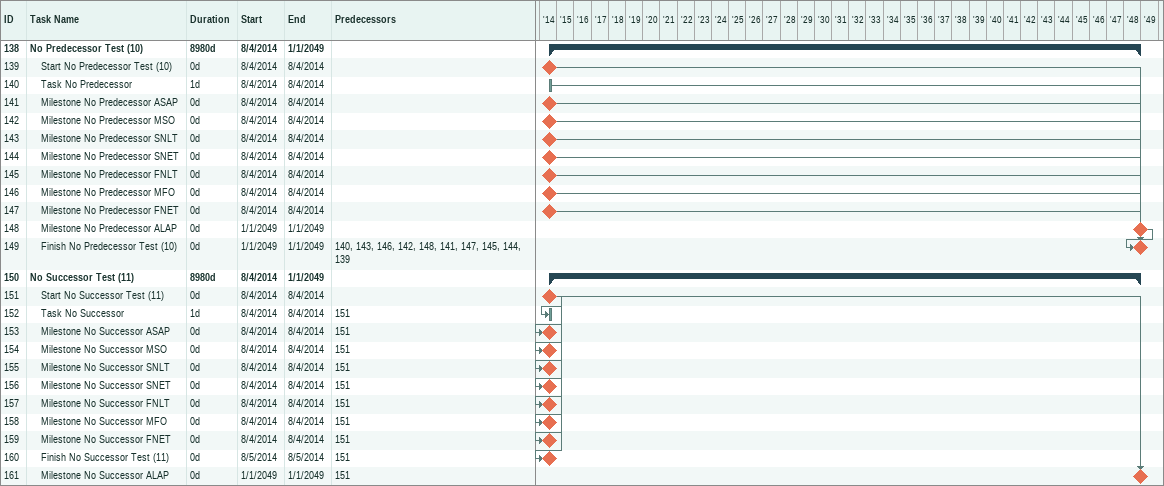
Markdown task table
| ID | Level | Task | Duration | Start | Finish | Predecessors |
|---|---|---|---|---|---|---|
| 138 | 1 | **No Predecessor Test (10)** | 8980d | 2014-08-04 | 2049-01-01 |  |
| 139 | 2 | Start No Predecessor Test (10) | 0d | 2014-08-04 | 2014-08-04 |  |
| 140 | 2 | Task No Predecessor | 1d | 2014-08-04 | 2014-08-04 |  |
| 141 | 2 | Milestone No Predecessor ASAP | 0d | 2014-08-04 | 2014-08-04 |  |
| 142 | 2 | Milestone No Predecessor MSO | 0d | 2014-08-04 | 2014-08-04 |  |
| 143 | 2 | Milestone No Predecessor SNLT | 0d | 2014-08-04 | 2014-08-04 |  |
| 144 | 2 | Milestone No Predecessor SNET | 0d | 2014-08-04 | 2014-08-04 |  |
| 145 | 2 | Milestone No Predecessor FNLT | 0d | 2014-08-04 | 2014-08-04 |  |
| 146 | 2 | Milestone No Predecessor MFO | 0d | 2014-08-04 | 2014-08-04 |  |
| 147 | 2 | Milestone No Predecessor FNET | 0d | 2014-08-04 | 2014-08-04 |  |
| 148 | 2 | Milestone No Predecessor ALAP | 0d | 2049-01-01 | 2049-01-01 |  |
| 149 | 2 | Finish No Predecessor Test (10) | 0d | 2049-01-01 | 2049-01-01 | 140, 143, 146, 142, 148, 141, 147, 145, 144, 139 |
| 150 | 1 | **No Successor Test (11)** | 8980d | 2014-08-04 | 2049-01-01 |  |
| 151 | 2 | Start No Successor Test (11) | 0d | 2014-08-04 | 2014-08-04 |  |
| 152 | 2 | Task No Successor | 1d | 2014-08-04 | 2014-08-04 | 151 |
| 153 | 2 | Milestone No Successor ASAP | 0d | 2014-08-04 | 2014-08-04 | 151 |
| 154 | 2 | Milestone No Successor MSO | 0d | 2014-08-04 | 2014-08-04 | 151 |
| 155 | 2 | Milestone No Successor SNLT | 0d | 2014-08-04 | 2014-08-04 | 151 |
| 156 | 2 | Milestone No Successor SNET | 0d | 2014-08-04 | 2014-08-04 | 151 |
| 157 | 2 | Milestone No Successor FNLT | 0d | 2014-08-04 | 2014-08-04 | 151 |
| 158 | 2 | Milestone No Successor MFO | 0d | 2014-08-04 | 2014-08-04 | 151 |
| 159 | 2 | Milestone No Successor FNET | 0d | 2014-08-04 | 2014-08-04 | 151 |
| 160 | 2 | Finish No Successor Test (11) | 0d | 2014-08-05 | 2014-08-05 | 151 |
| 161 | 2 | Milestone No Successor ALAP | 0d | 2049-01-01 | 2049-01-01 | 151 |
